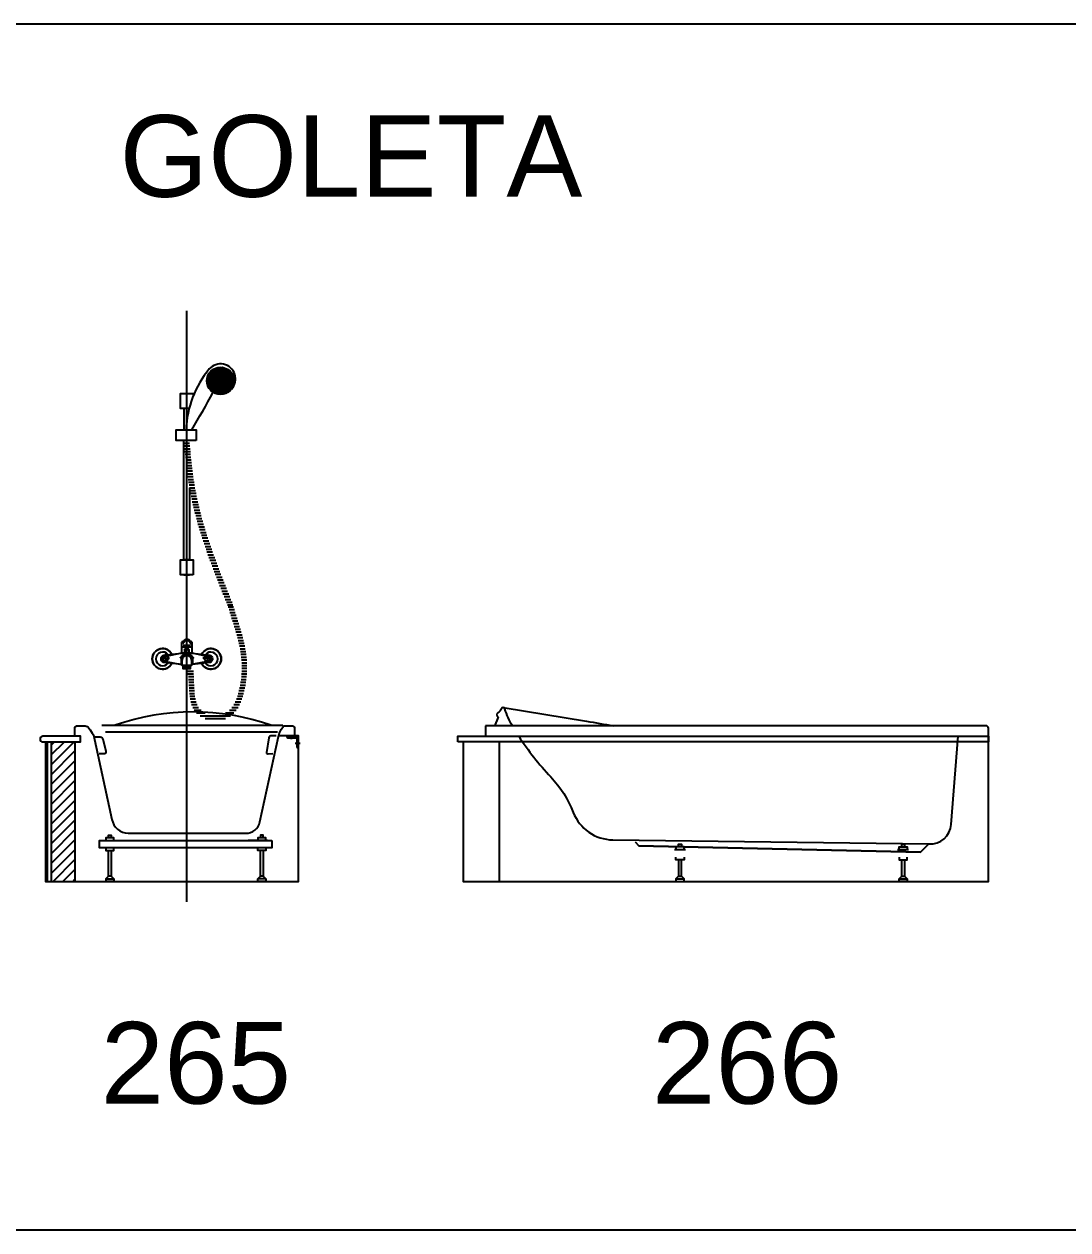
# Model space of a CAD drawing. Header units: inches. Extents: x 242965 to 445791, y 236206 to 423703.
# Drawn here: x 317406 to 321143, y 262687 to 267006 of the extents above; entities that cross this region are included whole.
import ezdxf

# ---------------------------------------------------------------- set-up
doc = ezdxf.new("R2010")
doc.units = ezdxf.units.IN
doc.header["$MEASUREMENT"] = 0
doc.layers.add('2', color=181, linetype='Continuous', lineweight=20)
doc.layers.add('wc', color=144, linetype='Continuous')
doc.styles.add('Vni-Helve', font='')
doc.styles.get('Vni-Helve').set_extended_font_data('VNI-Helve')

msp = doc.modelspace()

# ---------------------------------------------------------------- linework, layer by layer
at = {"layer": 'wc', "color": 3}
msp.add_lwpolyline([(315433.28, 262686.877), (321283.543, 262686.877), (321283.543, 267006.228), (315433.28, 267006.228)], close=True, dxfattribs=at)
at = {"layer": 'wc'}
for points in [[(317988.674, 263862.602), (317988.674, 265979.561)], [(317998.674, 265345.05), (317998.674, 265086.716), (317978.674, 265086.716), (317978.674, 265514.056)], [(317978.674, 265033.032), (317998.674, 265033.032)], [(317997.326, 264796.01), (318004.055, 264785.898)], [(317896.608, 264734.927), (317927.44, 264734.927)], [(317912.024, 264750.306), (317912.024, 264719.548)], [(318077.44, 264734.927), (318046.608, 264734.927)], [(318062.024, 264750.306), (318062.024, 264719.548)], [(318001.33, 264708.95), (318001.33, 264696.278), (317975.986, 264696.278), (317975.986, 264708.95)], [(317483.524, 264434.927), (317483.524, 263934.927), (318388.524, 263934.927), (318388.524, 264456.943), (318374.631, 264456.943), (318374.631, 264456.943), (318317.718, 264456.943)], [(317488.524, 264434.927), (317488.524, 263934.927)], [(317503.524, 264352.712), (317585.74, 264434.927)], [(317503.524, 264434.927), (317503.524, 263934.927)], [(317503.524, 264423.422), (317515.029, 264434.927)], [(317503.524, 264388.067), (317550.385, 264434.927)], [(317588.524, 264434.927), (317588.524, 263934.927)], [(318387.184, 264453.777), (318347.184, 264453.777)], [(318364.184, 264444.845), (318364.184, 264449.666)], [(318376.767, 264430.777), (318394.381, 264430.777)], [(317503.524, 264317.356), (317588.524, 264402.356)], [(317503.524, 264282.001), (317588.524, 264367.001)], [(317503.524, 264246.646), (317588.524, 264331.646)], [(317503.524, 264211.29), (317588.524, 264296.29)], [(317503.524, 264175.935), (317588.524, 264260.935)], [(317503.524, 264140.58), (317588.524, 264225.58)], [(317503.524, 264105.224), (317588.524, 264190.224)], [(317503.524, 264069.869), (317588.524, 264154.869)], [(317503.524, 264034.514), (317588.524, 264119.514)], [(317727.305, 264082.204), (317727.305, 264091.81), (317698.49, 264091.81), (317698.49, 264082.204)], [(317708.095, 264091.81), (317708.095, 264101.415), (317708.095, 264101.415), (317717.7, 264101.415), (317717.7, 264091.81)], [(318272.06, 264082.204), (318272.06, 264091.81), (318243.244, 264091.81), (318243.244, 264082.204)], [(318262.455, 264091.81), (318262.455, 264101.415), (318262.455, 264101.415), (318252.85, 264101.415), (318252.85, 264091.81)], [(317503.524, 263999.158), (317588.524, 264084.158)], [(317503.524, 263963.803), (317588.524, 264048.803)], [(317692.887, 264082.204), (317732.908, 264082.204)], [(317698.49, 264055.91), (317698.49, 264046.305), (317727.305, 264046.305), (317727.305, 264055.91)], [(317717.7, 264046.305), (317717.7, 263954.138), (317708.095, 263954.138), (317708.095, 264046.305)], [(318277.663, 264082.204), (318208.629, 264082.204)], [(318272.06, 264055.91), (318272.06, 264046.305), (318243.244, 264046.305), (318243.244, 264055.91)], [(318262.455, 264046.305), (318262.455, 263954.138), (318262.455, 263954.138), (318272.06, 263944.533), (318272.06, 263934.927), (318243.244, 263934.927), (318243.244, 263944.533), (318243.244, 263944.533), (318252.85, 263954.138), (318252.85, 264046.305)], [(319734.715, 264048.909), (319774.737, 264048.909)], [(319769.133, 264048.909), (319769.133, 264058.514), (319740.318, 264058.514), (319740.318, 264058.514), (319740.318, 264048.909)], [(319749.923, 264058.514), (319749.923, 264068.119), (319759.528, 264068.119), (319759.528, 264058.514)], [(320533.354, 264048.909), (320573.376, 264048.909)], [(320538.957, 264048.909), (320538.957, 264058.514), (320538.957, 264058.514), (320567.773, 264058.514), (320567.773, 264048.909)], [(320548.563, 264058.514), (320548.563, 264068.119), (320558.168, 264068.119), (320558.168, 264058.514)], [(317510.004, 263934.927), (317588.524, 264013.448)], [(319769.133, 264022.615), (319769.133, 264013.009), (319740.318, 264013.009), (319740.318, 264022.615)], [(319749.923, 264013.009), (319749.923, 263954.138), (319740.318, 263944.533), (319740.318, 263934.927), (319769.133, 263934.927), (319769.133, 263944.533), (319759.528, 263954.138), (319759.528, 264013.009)], [(320538.957, 264022.615), (320538.957, 264013.009), (320567.773, 264013.009), (320567.773, 264022.615)], [(320558.168, 264013.009), (320558.168, 263954.138), (320567.773, 263944.533), (320567.773, 263934.927), (320538.957, 263934.927), (320538.957, 263944.533), (320548.563, 263954.138), (320548.563, 264013.009)], [(317545.359, 263934.927), (317588.524, 263978.092)], [(317580.715, 263934.927), (317588.524, 263942.737)], [(317708.095, 263954.138), (317698.49, 263944.533), (317727.305, 263944.533), (317727.305, 263934.927)], [(317698.49, 263944.533), (317698.49, 263934.927)], [(317717.7, 263954.138), (317727.305, 263944.533)], [(318272.06, 263944.533), (318243.244, 263944.533)], [(318272.06, 263934.927), (318243.244, 263934.927)], [(318262.455, 263954.138), (318252.85, 263954.138)], [(319740.318, 263944.533), (319769.133, 263944.533)], [(319740.318, 263934.927), (319769.133, 263934.927)], [(319749.923, 263954.138), (319759.528, 263954.138)], [(320538.957, 263944.533), (320567.773, 263944.533)], [(320538.957, 263934.927), (320567.773, 263934.927)], [(320548.563, 263954.138), (320558.168, 263954.138)]]:
    msp.add_lwpolyline(points, dxfattribs=at)
for points in [[(318148.713, 265698.912, 1.01589869), (318069.369, 265770.796), (318069.369, 265770.796, 0.16577104), (317986.222, 265552.773)], [(318006.291, 265553.367, 0.01501345), (318083.189, 265687.319)], [(317978.654, 264794.754, 0.46969221), (317969.547, 264787.198), (317969.547, 264775.446), (318008.647, 264775.446)], [(317969.547, 264775.446), (317969.547, 264752.269), (318008.647, 264752.269), (318008.647, 264775.446), (318008.647, 264775.446), (318008.647, 264787.198, 0.46969221), (317999.54, 264794.754)], [(317974.881, 264786.942), (317980.501, 264795.883), (317980.501, 264795.883), (317980.501, 264795.883, -0.25792035), (317985.377, 264798.578), (317985.377, 264798.578), (317992.531, 264798.578), (317992.531, 264798.578, -0.25097307), (317997.326, 264796.01)], [(317977.043, 264790.387), (317980.38, 264799.432), (317980.38, 264799.432, -0.31408775), (317985.784, 264803.198), (317985.784, 264803.198), (317989.097, 264803.198), (317992.41, 264803.198), (317992.41, 264803.198, -0.31408775), (317997.814, 264799.432), (317997.814, 264799.432), (318001.151, 264790.387)], [(317972.225, 264712.251), (317905.103, 264719.39), (317905.103, 264719.39), (317905.103, 264719.39, -0.6991853), (317906.409, 264745.762), (317906.409, 264745.762), (317969.547, 264752.269), (317908.116, 264740.261), (317908.116, 264740.261), (317908.116, 264740.261, 0.6991853), (317907.346, 264724.695)], [(318005.566, 264727.862, 1), (317972.225, 264727.862)], [(318007.811, 264752.269), (318070.95, 264745.762), (318070.95, 264745.762, -0.6991853), (318072.256, 264719.39), (318072.256, 264719.39), (318007.811, 264712.536)], [(317588.524, 264454.927), (317588.524, 264486.531, -0.43229775), (317594.433, 264492.087), (317594.433, 264492.087), (317624.67, 264492.087), (317624.67, 264492.087, -0.25669008), (317638.572, 264484.447), (317638.572, 264484.447, -0.00024578), (317654.211, 264459.789), (317654.211, 264459.789), (317720.47, 264157.047), (317720.47, 264157.047, 0.34256397), (317779.129, 264107.449), (317779.129, 264107.449), (318199.662, 264107.449), (318199.662, 264107.449, 0.34855851), (318250.801, 264148.029), (318250.801, 264148.029), (318316.98, 264453.745), (318316.98, 264453.745, -0.13249521), (318336.413, 264491.987), (318336.413, 264491.987), (318366.987, 264491.987), (318366.987, 264491.987, -0.51689715), (318374.631, 264481.205), (318374.631, 264481.205), (318374.631, 264456.943)], [(317655.518, 264453.623), (317675.247, 264453.623), (317675.247, 264453.623, -0.25100964), (317688.549, 264446.458), (317688.549, 264446.458), (317699.491, 264401.542), (317699.491, 264401.542, -0.54671022), (317690.966, 264392.491), (317690.966, 264392.491), (317675.247, 264392.491)], [(318309.324, 264456.847), (318293.708, 264456.847), (318293.708, 264456.847, 0.4973963), (318283, 264449.155), (318283, 264449.155), (318274.578, 264397.314), (318274.578, 264397.314, 0.58421719), (318280.434, 264392.632), (318280.434, 264392.632), (318296.44, 264393.802)]]:
    msp.add_lwpolyline(points, format="xyb", dxfattribs=at)
at = {"layer": 'wc', "color": 250}
for points in [[(318087.534, 265769.252), (318089.409, 265772.499)], [(318089.409, 265772.499), (318089.325, 265772.644)], [(318089.408, 265772.499), (318093.158, 265772.499)], [(318093.159, 265772.499), (318094.37, 265774.598)], [(318095.034, 265769.252), (318093.159, 265772.499)], [(318098.529, 265775.747), (318098.783, 265775.747)], [(318098.784, 265775.747), (318098.822, 265775.813)], [(318100.659, 265772.499), (318098.784, 265775.747)], [(318098.784, 265769.252), (318100.659, 265772.499)], [(318100.658, 265772.499), (318104.408, 265772.499)], [(318104.409, 265772.499), (318106.284, 265775.747)], [(318106.284, 265769.252), (318104.409, 265772.499)], [(318106.284, 265775.747), (318105.657, 265776.832)], [(318106.283, 265775.747), (318110.033, 265775.747)], [(318110.034, 265775.747), (318110.733, 265776.957)], [(318111.909, 265772.499), (318110.034, 265775.747)], [(318110.034, 265769.252), (318111.909, 265772.499)], [(318111.908, 265772.499), (318115.658, 265772.499)], [(318115.659, 265772.499), (318117.534, 265775.747)], [(318117.534, 265769.252), (318115.659, 265772.499)], [(318117.534, 265775.747), (318117.187, 265776.348)], [(318117.533, 265775.747), (318120.26, 265775.747)], [(318121.284, 265769.252), (318123.159, 265772.499)], [(318123.159, 265772.499), (318121.45, 265775.458)], [(318123.158, 265772.499), (318126.908, 265772.499)], [(318126.909, 265772.499), (318127.481, 265773.49)], [(318128.784, 265769.252), (318126.909, 265772.499)], [(318132.534, 265769.252), (318133.352, 265770.669)], [(318060.748, 265729.352), (318061.284, 265730.28)], [(318061.284, 265730.281), (318060.816, 265731.091)], [(318061.283, 265730.28), (318065.033, 265730.28)], [(318061.478, 265736.776), (318065.033, 265736.776)], [(318063.092, 265743.271), (318065.033, 265743.271)], [(318065.034, 265743.271), (318066.909, 265746.518)], [(318066.909, 265740.024), (318065.034, 265743.271)], [(318065.034, 265736.776), (318066.909, 265740.023)], [(318066.909, 265733.528), (318065.034, 265736.776)], [(318065.034, 265730.28), (318066.909, 265733.528)], [(318066.909, 265727.033), (318065.034, 265730.281)], [(318065.034, 265723.785), (318066.909, 265727.033)], [(318066.909, 265746.519), (318065.407, 265749.119)], [(318066.908, 265746.518), (318070.658, 265746.518)], [(318066.908, 265740.023), (318070.658, 265740.023)], [(318066.908, 265733.528), (318070.658, 265733.528)], [(318066.908, 265727.033), (318070.658, 265727.033)], [(318067.47, 265753.014), (318070.658, 265753.014)], [(318070.659, 265753.014), (318072.534, 265756.261)], [(318072.534, 265749.766), (318070.659, 265753.014)], [(318070.659, 265746.518), (318072.534, 265749.766)], [(318072.534, 265743.271), (318070.659, 265746.519)], [(318070.659, 265740.023), (318072.534, 265743.271)], [(318072.534, 265736.776), (318070.659, 265740.024)], [(318070.659, 265733.528), (318072.534, 265736.776)], [(318072.534, 265730.281), (318070.659, 265733.528)], [(318070.659, 265727.033), (318072.534, 265730.28)], [(318072.534, 265723.786), (318070.659, 265727.033)], [(318072.534, 265756.261), (318071.236, 265758.509)], [(318072.533, 265756.261), (318076.283, 265756.261)], [(318072.533, 265749.766), (318076.283, 265749.766)], [(318072.533, 265743.271), (318076.283, 265743.271)], [(318072.533, 265736.776), (318075.482, 265736.776), (318076.283, 265736.776)], [(318072.533, 265730.28), (318074.498, 265730.28), (318076.283, 265730.28)], [(318075.021, 265762.756), (318076.283, 265762.756)], [(318076.284, 265762.756), (318077.731, 265765.264)], [(318078.159, 265759.509), (318076.284, 265762.757)], [(318076.284, 265756.261), (318078.159, 265759.509)], [(318078.159, 265753.014), (318076.284, 265756.261)], [(318076.284, 265749.766), (318078.159, 265753.014)], [(318078.159, 265746.519), (318076.284, 265749.766)], [(318076.284, 265743.271), (318078.159, 265746.518)], [(318078.159, 265740.024), (318077.142, 265741.785), (318076.284, 265743.271)], [(318076.284, 265736.776), (318078.159, 265740.023)], [(318078.159, 265733.528), (318076.284, 265736.776)], [(318076.284, 265730.28), (318078.159, 265733.528)], [(318078.159, 265727.033), (318076.284, 265730.281)], [(318076.284, 265723.785), (318078.159, 265727.033)], [(318078.158, 265759.509), (318081.908, 265759.509)], [(318078.158, 265753.014), (318081.908, 265753.014)], [(318078.158, 265746.518), (318079.556, 265746.518), (318081.908, 265746.518)], [(318078.158, 265740.023), (318081.908, 265740.023)], [(318078.158, 265733.528), (318081.908, 265733.528)], [(318078.158, 265727.033), (318081.908, 265727.033)], [(318078.616, 265766.004), (318081.908, 265766.004)], [(318081.909, 265766.004), (318083.784, 265769.252)], [(318083.784, 265762.757), (318081.909, 265766.004)], [(318081.909, 265759.509), (318083.784, 265762.756)], [(318083.784, 265756.261), (318081.909, 265759.509)], [(318081.909, 265753.014), (318083.784, 265756.261)], [(318083.784, 265749.766), (318082.963, 265751.187), (318081.909, 265753.014)], [(318081.909, 265746.518), (318083.784, 265749.766)], [(318083.784, 265743.271), (318081.909, 265746.519)], [(318081.909, 265740.023), (318083.784, 265743.271)], [(318083.784, 265736.776), (318081.909, 265740.024)], [(318081.909, 265733.528), (318083.784, 265736.776)], [(318083.784, 265730.281), (318081.909, 265733.528)], [(318081.909, 265727.033), (318083.784, 265730.28)], [(318083.784, 265723.786), (318081.909, 265727.033)], [(318083.784, 265769.252), (318083.598, 265769.574)], [(318083.783, 265769.252), (318087.533, 265769.252)], [(318083.783, 265762.756), (318087.533, 265762.756)], [(318083.783, 265756.261), (318087.533, 265756.261)], [(318083.783, 265749.766), (318087.533, 265749.766)], [(318083.783, 265743.271), (318087.533, 265743.271)], [(318083.783, 265736.776), (318087.533, 265736.776)], [(318083.783, 265730.28), (318087.533, 265730.28)], [(318089.409, 265766.004), (318087.534, 265769.252)], [(318087.534, 265762.756), (318089.409, 265766.004)], [(318089.409, 265759.509), (318087.534, 265762.757)], [(318087.534, 265756.261), (318089.409, 265759.509)], [(318089.409, 265753.014), (318087.8, 265755.8), (318087.534, 265756.261)], [(318087.534, 265749.766), (318089.409, 265753.014)], [(318089.409, 265746.519), (318087.534, 265749.766)], [(318087.534, 265743.271), (318089.409, 265746.518)], [(318089.409, 265740.024), (318087.534, 265743.271)], [(318087.534, 265736.776), (318089.409, 265740.023)], [(318089.409, 265733.528), (318087.534, 265736.776)], [(318087.534, 265730.28), (318089.409, 265733.528)], [(318089.409, 265727.033), (318087.534, 265730.281)], [(318087.534, 265723.785), (318089.409, 265727.033)], [(318089.408, 265766.004), (318093.158, 265766.004)], [(318089.408, 265759.509), (318093.158, 265759.509)], [(318089.408, 265753.014), (318093.158, 265753.014)], [(318089.408, 265746.518), (318093.158, 265746.518)], [(318089.408, 265740.023), (318093.158, 265740.023)], [(318089.408, 265733.528), (318093.158, 265733.528)], [(318089.408, 265727.033), (318093.158, 265727.033)], [(318093.159, 265766.004), (318095.034, 265769.252)], [(318095.034, 265762.757), (318093.159, 265766.004)], [(318093.159, 265759.509), (318095.034, 265762.756)], [(318095.034, 265756.261), (318093.265, 265759.325), (318093.265, 265759.325), (318093.159, 265759.509)], [(318093.159, 265753.014), (318095.034, 265756.261)], [(318095.034, 265749.766), (318093.159, 265753.014)], [(318093.159, 265746.518), (318095.034, 265749.766)], [(318095.034, 265743.271), (318093.159, 265746.519)], [(318093.159, 265740.023), (318095.034, 265743.271)], [(318095.034, 265736.776), (318093.159, 265740.024)], [(318093.159, 265733.528), (318095.034, 265736.776)], [(318095.034, 265730.281), (318093.159, 265733.528)], [(318093.159, 265727.033), (318095.034, 265730.28)], [(318095.034, 265723.786), (318093.159, 265727.033)], [(318095.033, 265769.252), (318098.783, 265769.252)], [(318095.033, 265762.756), (318098.783, 265762.756)], [(318095.033, 265756.261), (318098.783, 265756.261)], [(318095.033, 265749.766), (318098.783, 265749.766)], [(318095.033, 265743.271), (318098.783, 265743.271)], [(318095.033, 265736.776), (318098.783, 265736.776)], [(318095.033, 265730.28), (318098.783, 265730.28)], [(318100.659, 265766.004), (318098.784, 265769.252)], [(318098.784, 265762.756), (318100.659, 265766.004)], [(318100.659, 265759.509), (318099.341, 265761.792), (318098.784, 265762.757)], [(318098.784, 265756.261), (318100.659, 265759.509)], [(318100.659, 265753.014), (318098.784, 265756.261)], [(318098.784, 265749.766), (318100.659, 265753.014)], [(318100.659, 265746.519), (318098.784, 265749.766)], [(318098.784, 265743.271), (318100.659, 265746.518)], [(318100.659, 265740.024), (318098.784, 265743.271)], [(318098.784, 265736.776), (318100.659, 265740.023)], [(318100.659, 265733.528), (318098.784, 265736.776)], [(318098.784, 265730.28), (318100.659, 265733.528)], [(318100.659, 265727.033), (318098.784, 265730.281)], [(318098.784, 265723.785), (318100.659, 265727.033)], [(318100.658, 265766.004), (318104.408, 265766.004)], [(318100.658, 265759.509), (318104.408, 265759.509)], [(318100.658, 265753.014), (318104.408, 265753.014)], [(318100.658, 265746.518), (318104.408, 265746.518)], [(318100.658, 265740.023), (318104.408, 265740.023)], [(318100.658, 265733.528), (318104.408, 265733.528)], [(318100.658, 265727.033), (318104.408, 265727.033)], [(318104.409, 265766.004), (318106.284, 265769.252)], [(318106.284, 265762.757), (318106.079, 265763.112), (318104.409, 265766.004)], [(318104.409, 265759.509), (318106.284, 265762.756)], [(318106.284, 265756.261), (318104.409, 265759.509)], [(318104.409, 265753.014), (318106.284, 265756.261)], [(318106.284, 265749.766), (318104.409, 265753.014)], [(318104.409, 265746.518), (318106.284, 265749.766)], [(318106.284, 265743.271), (318104.409, 265746.519)], [(318104.409, 265740.023), (318106.284, 265743.271)], [(318106.284, 265736.776), (318104.409, 265740.024)], [(318104.409, 265733.528), (318106.284, 265736.776)], [(318106.284, 265730.281), (318104.409, 265733.528)], [(318104.409, 265727.033), (318106.284, 265730.28)], [(318106.284, 265723.786), (318104.409, 265727.033)], [(318106.283, 265769.252), (318110.033, 265769.252)], [(318106.283, 265762.756), (318110.033, 265762.756)], [(318106.283, 265756.261), (318110.033, 265756.261)], [(318106.283, 265749.766), (318110.033, 265749.766)], [(318106.283, 265743.271), (318110.033, 265743.271)], [(318106.283, 265736.776), (318110.033, 265736.776)], [(318106.283, 265730.28), (318110.033, 265730.28)], [(318111.909, 265766.004), (318110.034, 265769.252)], [(318110.034, 265762.756), (318110.323, 265763.257), (318111.909, 265766.004)], [(318111.909, 265759.509), (318110.034, 265762.757)], [(318110.034, 265756.261), (318111.909, 265759.509)], [(318111.909, 265753.014), (318110.034, 265756.261)], [(318110.034, 265749.766), (318111.909, 265753.014)], [(318111.909, 265746.519), (318110.034, 265749.766)], [(318110.034, 265743.271), (318111.909, 265746.518)], [(318111.909, 265740.024), (318110.034, 265743.271)], [(318110.034, 265736.776), (318111.909, 265740.023)], [(318111.909, 265733.528), (318110.034, 265736.776)], [(318110.034, 265730.28), (318111.909, 265733.528)], [(318111.909, 265727.033), (318110.034, 265730.281)], [(318110.034, 265723.785), (318111.909, 265727.033)], [(318111.908, 265766.004), (318115.658, 265766.004)], [(318111.908, 265759.509), (318115.658, 265759.509)], [(318111.908, 265753.014), (318115.658, 265753.014)], [(318111.908, 265746.518), (318115.658, 265746.518)], [(318111.908, 265740.023), (318115.658, 265740.023)], [(318111.908, 265733.528), (318115.658, 265733.528)], [(318111.908, 265727.033), (318115.658, 265727.033)], [(318115.659, 265766.004), (318117.534, 265769.252)], [(318117.534, 265762.757), (318115.659, 265766.004)], [(318115.659, 265759.509), (318117.306, 265762.362), (318117.306, 265762.362), (318117.534, 265762.756)], [(318117.534, 265756.261), (318115.659, 265759.509)], [(318115.659, 265753.014), (318117.534, 265756.261)], [(318117.534, 265749.766), (318115.659, 265753.014)], [(318115.659, 265746.518), (318117.534, 265749.766)], [(318117.534, 265743.271), (318115.659, 265746.519)], [(318115.659, 265740.023), (318117.534, 265743.271)], [(318117.534, 265736.776), (318115.659, 265740.024)], [(318115.659, 265733.528), (318117.534, 265736.776)], [(318117.534, 265730.281), (318115.659, 265733.528)], [(318115.659, 265727.033), (318117.534, 265730.28)], [(318117.534, 265723.786), (318115.659, 265727.033)], [(318117.533, 265769.252), (318121.283, 265769.252)], [(318117.533, 265762.756), (318121.283, 265762.756)], [(318117.533, 265756.261), (318121.283, 265756.261)], [(318117.533, 265749.766), (318121.283, 265749.766)], [(318117.533, 265743.271), (318121.283, 265743.271)], [(318117.533, 265736.776), (318121.283, 265736.776)], [(318117.533, 265730.28), (318121.283, 265730.28)], [(318123.159, 265766.004), (318121.284, 265769.252)], [(318121.284, 265762.756), (318123.159, 265766.004)], [(318123.159, 265759.509), (318122.447, 265760.741), (318122.447, 265760.741), (318121.284, 265762.757)], [(318121.284, 265756.261), (318123.159, 265759.509)], [(318123.159, 265753.014), (318121.284, 265756.261)], [(318121.284, 265749.766), (318123.159, 265753.014)], [(318123.159, 265746.519), (318121.284, 265749.766)], [(318121.284, 265743.271), (318123.159, 265746.518)], [(318123.159, 265740.024), (318121.284, 265743.271)], [(318121.284, 265736.776), (318123.159, 265740.023)], [(318123.159, 265733.528), (318121.284, 265736.776)], [(318121.284, 265730.28), (318123.159, 265733.528)], [(318123.159, 265727.033), (318121.284, 265730.281)], [(318121.284, 265723.785), (318123.159, 265727.033)], [(318123.158, 265766.004), (318126.908, 265766.004)], [(318123.158, 265759.509), (318125.167, 265759.509)], [(318123.158, 265753.014), (318126.908, 265753.014)], [(318123.158, 265746.518), (318126.908, 265746.518)], [(318123.158, 265740.023), (318126.908, 265740.023)], [(318123.158, 265733.528), (318126.908, 265733.528)], [(318123.158, 265727.033), (318126.908, 265727.033)], [(318125.167, 265759.509), (318126.908, 265759.509)], [(318126.909, 265766.004), (318128.784, 265769.252)], [(318128.784, 265762.757), (318126.909, 265766.004)], [(318126.909, 265759.509), (318128.784, 265762.756)], [(318128.784, 265756.261), (318127.741, 265758.068), (318127.741, 265758.068), (318126.909, 265759.509)], [(318126.909, 265753.014), (318128.784, 265756.261)], [(318128.784, 265749.766), (318126.909, 265753.014)], [(318126.909, 265746.518), (318128.784, 265749.766)], [(318128.784, 265743.271), (318126.909, 265746.519)], [(318126.909, 265740.023), (318128.784, 265743.271)], [(318128.784, 265736.776), (318126.909, 265740.024)], [(318126.909, 265733.528), (318128.784, 265736.776)], [(318128.784, 265730.281), (318126.909, 265733.528)], [(318126.909, 265727.033), (318128.784, 265730.28)], [(318128.784, 265723.786), (318126.909, 265727.033)], [(318128.783, 265769.252), (318132.533, 265769.252)], [(318128.783, 265762.756), (318132.533, 265762.756)], [(318128.783, 265756.261), (318130.39, 265756.261)], [(318128.783, 265749.766), (318132.533, 265749.766)], [(318128.783, 265743.271), (318132.533, 265743.271)], [(318128.783, 265736.776), (318132.533, 265736.776)], [(318128.783, 265730.28), (318132.533, 265730.28)], [(318130.39, 265756.261), (318132.533, 265756.261)], [(318134.409, 265766.004), (318132.534, 265769.252)], [(318132.534, 265762.756), (318134.409, 265766.004)], [(318134.409, 265759.509), (318132.534, 265762.757)], [(318132.534, 265756.261), (318134.409, 265759.509)], [(318134.409, 265753.014), (318132.534, 265756.261)], [(318132.534, 265749.766), (318134.306, 265752.835), (318134.306, 265752.835), (318134.409, 265753.014)], [(318134.409, 265746.519), (318132.534, 265749.766)], [(318132.534, 265743.271), (318134.409, 265746.518)], [(318134.409, 265740.024), (318132.534, 265743.271)], [(318132.534, 265736.776), (318134.409, 265740.023)], [(318134.409, 265733.528), (318132.534, 265736.776)], [(318132.534, 265730.28), (318134.409, 265733.528)], [(318134.409, 265727.033), (318132.534, 265730.281)], [(318132.534, 265723.785), (318134.409, 265727.033)], [(318134.408, 265766.004), (318138.158, 265766.004)], [(318134.408, 265759.509), (318138.158, 265759.509)], [(318134.408, 265753.014), (318138.158, 265753.014)], [(318134.408, 265746.518), (318138.158, 265746.518)], [(318134.408, 265740.023), (318138.158, 265740.023)], [(318134.408, 265733.528), (318138.158, 265733.528)], [(318134.408, 265727.033), (318138.158, 265727.033)], [(318138.159, 265766.004), (318138.788, 265767.094)], [(318140.034, 265762.757), (318138.159, 265766.004)], [(318138.159, 265759.509), (318140.034, 265762.756)], [(318140.034, 265756.261), (318138.159, 265759.509)], [(318138.159, 265753.014), (318140.034, 265756.261)], [(318140.034, 265749.766), (318138.159, 265753.014)], [(318138.159, 265746.518), (318138.673, 265747.408), (318140.034, 265749.766)], [(318140.034, 265743.271), (318138.159, 265746.519)], [(318138.159, 265740.023), (318140.034, 265743.271)], [(318140.034, 265736.776), (318138.159, 265740.024)], [(318138.159, 265733.528), (318140.034, 265736.776)], [(318140.034, 265730.281), (318138.159, 265733.528)], [(318138.159, 265727.033), (318140.034, 265730.28)], [(318140.034, 265723.786), (318138.159, 265727.033)], [(318140.033, 265762.756), (318143.769, 265762.756)], [(318140.033, 265756.261), (318143.783, 265756.261)], [(318140.033, 265749.766), (318143.783, 265749.766)], [(318140.033, 265743.271), (318140.987, 265743.271)], [(318140.033, 265736.776), (318143.308, 265736.776)], [(318140.033, 265730.28), (318143.783, 265730.28)], [(318140.987, 265743.271), (318143.783, 265743.271)], [(318143.308, 265736.776), (318143.783, 265736.776)], [(318143.784, 265756.261), (318145.659, 265759.509)], [(318145.659, 265753.014), (318143.784, 265756.261)], [(318143.784, 265749.766), (318145.659, 265753.014)], [(318145.659, 265746.519), (318143.784, 265749.766)], [(318143.784, 265743.271), (318145.659, 265746.518)], [(318145.659, 265740.024), (318143.784, 265743.271)], [(318143.784, 265736.776), (318145.659, 265740.023)], [(318145.659, 265733.528), (318143.784, 265736.776)], [(318143.784, 265730.28), (318144.239, 265731.068), (318144.239, 265731.068), (318145.659, 265733.528)], [(318145.659, 265727.033), (318144.332, 265729.33), (318144.332, 265729.33), (318143.784, 265730.281)], [(318143.784, 265723.785), (318144.124, 265724.375), (318144.124, 265724.375), (318145.659, 265727.033)], [(318145.659, 265759.509), (318143.804, 265762.721)], [(318145.658, 265759.509), (318146.741, 265759.509)], [(318145.658, 265753.014), (318149.408, 265753.014)], [(318145.658, 265746.518), (318149.408, 265746.518)], [(318145.658, 265740.023), (318149.408, 265740.023)], [(318145.658, 265733.528), (318149.408, 265733.528)], [(318145.658, 265727.033), (318149.408, 265727.033)], [(318149.409, 265753.014), (318150.334, 265754.616)], [(318151.284, 265749.766), (318149.409, 265753.014)], [(318149.409, 265746.518), (318151.284, 265749.766)], [(318151.284, 265743.271), (318149.409, 265746.519)], [(318149.409, 265740.023), (318151.284, 265743.271)], [(318151.284, 265736.776), (318149.409, 265740.024)], [(318149.409, 265733.528), (318151.284, 265736.776)], [(318151.284, 265730.281), (318149.409, 265733.528)], [(318149.409, 265727.033), (318151.284, 265730.28)], [(318151.284, 265723.786), (318149.409, 265727.033)], [(318151.283, 265749.766), (318153.071, 265749.766)], [(318151.283, 265743.271), (318155.033, 265743.271)], [(318151.283, 265736.776), (318155.033, 265736.776)], [(318151.283, 265730.28), (318155.033, 265730.28)], [(318155.034, 265743.271), (318155.456, 265744.002)], [(318156.394, 265740.915), (318155.034, 265743.271)], [(318155.034, 265736.776), (318156.709, 265739.676)], [(318156.909, 265733.528), (318155.034, 265736.776)], [(318155.034, 265730.28), (318156.909, 265733.528)], [(318156.909, 265727.033), (318155.034, 265730.281)], [(318155.034, 265723.785), (318156.909, 265727.033)], [(318156.908, 265733.528), (318157.773, 265733.528)], [(318156.908, 265727.033), (318158.036, 265727.033)], [(318061.284, 265723.786), (318060.889, 265724.469)], [(318060.997, 265723.289), (318061.284, 265723.785)], [(318061.283, 265723.785), (318065.033, 265723.785)], [(318062.003, 265717.29), (318065.033, 265717.29)], [(318064.001, 265710.795), (318065.033, 265710.795)], [(318066.909, 265720.538), (318065.034, 265723.786)], [(318065.034, 265717.29), (318066.909, 265720.538)], [(318066.909, 265714.043), (318065.034, 265717.29)], [(318065.034, 265710.795), (318066.909, 265714.042)], [(318066.909, 265707.548), (318065.034, 265710.795)], [(318066.09, 265706.129), (318066.909, 265707.547)], [(318066.908, 265720.538), (318070.658, 265720.538)], [(318066.908, 265714.043), (318070.658, 265714.043)], [(318066.908, 265707.547), (318070.658, 265707.547)], [(318069.093, 265701.052), (318070.658, 265701.052)], [(318070.659, 265720.538), (318072.534, 265723.785)], [(318072.534, 265717.29), (318070.659, 265720.538)], [(318070.659, 265714.042), (318072.534, 265717.29)], [(318072.534, 265710.795), (318070.659, 265714.043)], [(318070.659, 265707.547), (318072.534, 265710.795)], [(318072.534, 265704.3), (318070.659, 265707.548)], [(318070.659, 265701.052), (318072.534, 265704.3)], [(318072.534, 265697.805), (318070.659, 265701.052)], [(318072.104, 265697.06), (318072.534, 265697.804)], [(318072.533, 265723.785), (318074.738, 265723.785), (318076.283, 265723.785)], [(318072.533, 265717.29), (318076.228, 265717.29), (318076.283, 265717.29)], [(318072.533, 265710.795), (318076.283, 265710.795)], [(318072.533, 265704.3), (318076.283, 265704.3)], [(318072.533, 265697.805), (318076.283, 265697.805)], [(318078.159, 265720.538), (318076.284, 265723.786)], [(318076.284, 265717.29), (318078.159, 265720.538)], [(318078.159, 265714.043), (318076.284, 265717.29)], [(318076.284, 265710.795), (318077.787, 265713.398), (318077.787, 265713.398), (318078.159, 265714.042)], [(318078.159, 265707.548), (318076.284, 265710.795)], [(318076.284, 265704.3), (318078.159, 265707.547)], [(318078.159, 265701.052), (318076.284, 265704.3)], [(318076.284, 265697.804), (318078.159, 265701.052)], [(318078.159, 265694.557), (318076.284, 265697.805)], [(318076.795, 265692.195), (318078.159, 265694.557)], [(318078.158, 265720.538), (318081.908, 265720.538)], [(318078.158, 265714.043), (318081.908, 265714.043)], [(318078.158, 265707.547), (318081.283, 265707.547), (318081.908, 265707.547)], [(318078.158, 265701.052), (318081.908, 265701.052)], [(318078.158, 265694.557), (318081.908, 265694.557)], [(318081.909, 265720.538), (318083.784, 265723.785)], [(318083.784, 265717.29), (318081.909, 265720.538)], [(318081.909, 265714.042), (318083.784, 265717.29)], [(318083.784, 265710.795), (318081.909, 265714.043)], [(318081.909, 265707.547), (318083.784, 265710.795)], [(318083.784, 265704.3), (318083.419, 265704.931), (318083.419, 265704.931), (318081.909, 265707.548)], [(318081.909, 265701.052), (318083.784, 265704.3)], [(318083.784, 265697.805), (318081.909, 265701.052)], [(318081.909, 265694.557), (318083.784, 265697.804)], [(318083.784, 265691.31), (318081.909, 265694.557)], [(318081.952, 265688.137), (318083.784, 265691.309)], [(318083.783, 265723.785), (318087.533, 265723.785)], [(318083.783, 265717.29), (318087.533, 265717.29)], [(318083.783, 265710.795), (318087.533, 265710.795)], [(318083.783, 265704.3), (318084.002, 265704.3), (318087.533, 265704.3)], [(318083.783, 265697.805), (318087.533, 265697.805)], [(318083.783, 265691.309), (318087.533, 265691.309)], [(318089.409, 265720.538), (318087.534, 265723.786)], [(318087.534, 265717.29), (318089.409, 265720.538)], [(318089.409, 265714.043), (318087.534, 265717.29)], [(318087.534, 265710.795), (318089.409, 265714.042)], [(318089.409, 265707.548), (318087.534, 265710.795)], [(318087.534, 265704.3), (318089.409, 265707.547)], [(318089.409, 265701.052), (318087.534, 265704.3)], [(318087.534, 265697.804), (318088.832, 265700.054), (318088.832, 265700.054), (318089.409, 265701.052)], [(318089.409, 265694.557), (318087.534, 265697.805)], [(318087.534, 265691.309), (318089.409, 265694.557)], [(318089.409, 265688.062), (318087.534, 265691.31)], [(318087.548, 265684.839), (318089.409, 265688.062)], [(318089.408, 265720.538), (318093.158, 265720.538)], [(318089.408, 265714.043), (318093.158, 265714.043)], [(318089.408, 265707.547), (318093.158, 265707.547)], [(318089.408, 265701.052), (318093.158, 265701.052)], [(318089.408, 265694.557), (318093.158, 265694.557)], [(318089.408, 265688.062), (318093.158, 265688.062)], [(318093.159, 265720.538), (318095.034, 265723.785)], [(318095.034, 265717.29), (318093.159, 265720.538)], [(318093.159, 265714.042), (318095.034, 265717.29)], [(318095.034, 265710.795), (318093.159, 265714.043)], [(318093.159, 265707.547), (318095.034, 265710.795)], [(318095.034, 265704.3), (318093.159, 265707.548)], [(318093.159, 265701.052), (318095.034, 265704.3)], [(318095.034, 265697.805), (318093.159, 265701.052)], [(318093.159, 265694.557), (318094.417, 265696.737), (318094.417, 265696.737), (318095.034, 265697.804)], [(318095.034, 265691.31), (318093.159, 265694.557)], [(318093.159, 265688.062), (318095.034, 265691.309)], [(318095.034, 265684.814), (318093.159, 265688.062)], [(318093.582, 265682.3), (318095.034, 265684.814)], [(318095.033, 265723.785), (318098.783, 265723.785)], [(318095.033, 265717.29), (318098.783, 265717.29)], [(318095.033, 265710.795), (318098.783, 265710.795)], [(318095.033, 265704.3), (318098.783, 265704.3)], [(318095.033, 265697.805), (318098.783, 265697.805)], [(318095.033, 265691.309), (318098.783, 265691.309)], [(318095.033, 265684.814), (318098.783, 265684.814)], [(318100.659, 265720.538), (318098.784, 265723.786)], [(318098.784, 265717.29), (318100.659, 265720.538)], [(318100.659, 265714.043), (318098.784, 265717.29)], [(318098.784, 265710.795), (318100.659, 265714.042)], [(318100.659, 265707.548), (318098.784, 265710.795)], [(318098.784, 265704.3), (318100.659, 265707.547)], [(318100.659, 265701.052), (318098.784, 265704.3)], [(318098.784, 265697.804), (318100.659, 265701.052)], [(318100.659, 265694.557), (318098.784, 265697.805)], [(318098.784, 265691.309), (318100.617, 265694.485), (318100.659, 265694.557)], [(318100.659, 265688.062), (318098.784, 265691.31)], [(318098.784, 265684.814), (318100.659, 265688.062)], [(318100.659, 265681.567), (318098.784, 265684.814)], [(318100.658, 265720.538), (318104.408, 265720.538)], [(318100.658, 265714.043), (318104.408, 265714.043)], [(318100.658, 265707.547), (318104.408, 265707.547)], [(318100.658, 265701.052), (318104.408, 265701.052)], [(318100.658, 265694.557), (318104.408, 265694.557)], [(318100.658, 265688.062), (318104.408, 265688.062)], [(318104.409, 265720.538), (318106.284, 265723.785)], [(318106.284, 265717.29), (318104.409, 265720.538)], [(318104.409, 265714.042), (318106.284, 265717.29)], [(318106.284, 265710.795), (318104.409, 265714.043)], [(318104.409, 265707.547), (318106.284, 265710.795)], [(318106.284, 265704.3), (318104.409, 265707.548)], [(318104.409, 265701.052), (318106.284, 265704.3)], [(318106.284, 265697.805), (318104.409, 265701.052)], [(318104.409, 265694.557), (318106.284, 265697.804)], [(318106.284, 265691.31), (318104.932, 265693.651), (318104.409, 265694.557)], [(318104.409, 265688.062), (318106.284, 265691.309)], [(318106.284, 265684.814), (318104.409, 265688.062)], [(318104.409, 265681.566), (318106.284, 265684.814)], [(318106.283, 265723.785), (318110.033, 265723.785)], [(318106.283, 265717.29), (318110.033, 265717.29)], [(318106.283, 265710.795), (318110.033, 265710.795)], [(318106.283, 265704.3), (318110.033, 265704.3)], [(318106.283, 265697.805), (318110.033, 265697.805)], [(318106.283, 265691.309), (318110.033, 265691.309)], [(318106.283, 265684.814), (318110.033, 265684.814)], [(318111.909, 265720.538), (318110.034, 265723.786)], [(318110.034, 265717.29), (318111.909, 265720.538)], [(318111.909, 265714.043), (318110.034, 265717.29)], [(318110.034, 265710.795), (318111.909, 265714.042)], [(318111.909, 265707.548), (318110.034, 265710.795)], [(318110.034, 265704.3), (318111.909, 265707.547)], [(318111.909, 265701.052), (318110.034, 265704.3)], [(318110.034, 265697.804), (318111.909, 265701.052)], [(318111.909, 265694.557), (318110.034, 265697.805)], [(318110.034, 265691.309), (318111.249, 265693.414), (318111.249, 265693.414), (318111.909, 265694.557)], [(318111.909, 265688.062), (318110.034, 265691.31)], [(318110.034, 265684.814), (318111.909, 265688.062)], [(318111.909, 265681.567), (318110.034, 265684.814)], [(318111.908, 265720.538), (318115.658, 265720.538)], [(318111.908, 265714.043), (318115.658, 265714.043)], [(318111.908, 265707.547), (318115.658, 265707.547)], [(318111.908, 265701.052), (318115.658, 265701.052)], [(318111.908, 265694.557), (318115.658, 265694.557)], [(318111.908, 265688.062), (318115.658, 265688.062)], [(318115.659, 265720.538), (318117.534, 265723.785)], [(318117.534, 265717.29), (318115.659, 265720.538)], [(318115.659, 265714.042), (318117.534, 265717.29)], [(318117.534, 265710.795), (318115.659, 265714.043)], [(318115.659, 265707.547), (318117.534, 265710.795)], [(318117.534, 265704.3), (318115.659, 265707.548)], [(318115.659, 265701.052), (318117.534, 265704.3)], [(318117.534, 265697.805), (318115.659, 265701.052)], [(318115.659, 265694.557), (318117.534, 265697.804)], [(318117.534, 265691.31), (318115.985, 265693.992), (318115.659, 265694.557)], [(318115.659, 265688.062), (318117.534, 265691.309)], [(318117.534, 265684.814), (318115.659, 265688.062)], [(318115.659, 265681.566), (318117.534, 265684.814)], [(318117.533, 265723.785), (318121.283, 265723.785)], [(318117.533, 265717.29), (318121.283, 265717.29)], [(318117.533, 265710.795), (318121.283, 265710.795)], [(318117.533, 265704.3), (318121.283, 265704.3)], [(318117.533, 265697.805), (318121.283, 265697.805)], [(318117.533, 265691.309), (318121.283, 265691.309)], [(318117.533, 265684.814), (318121.283, 265684.814)], [(318123.159, 265720.538), (318121.284, 265723.786)], [(318121.284, 265717.29), (318123.159, 265720.538)], [(318123.159, 265714.043), (318121.284, 265717.29)], [(318121.284, 265710.795), (318123.159, 265714.042)], [(318123.159, 265707.548), (318121.284, 265710.795)], [(318121.284, 265704.3), (318123.159, 265707.547)], [(318123.159, 265701.052), (318121.284, 265704.3)], [(318121.284, 265697.804), (318123.159, 265701.052)], [(318123.159, 265694.557), (318122.398, 265695.874), (318121.284, 265697.805)], [(318121.284, 265691.309), (318123.159, 265694.557)], [(318123.159, 265688.062), (318121.284, 265691.31)], [(318121.284, 265684.814), (318123.159, 265688.062)], [(318123.119, 265681.635), (318121.284, 265684.814)], [(318123.158, 265720.538), (318126.908, 265720.538)], [(318123.158, 265714.043), (318126.908, 265714.043)], [(318123.158, 265707.547), (318126.908, 265707.547)], [(318123.158, 265701.052), (318126.908, 265701.052)], [(318123.158, 265694.557), (318126.908, 265694.557)], [(318123.158, 265688.062), (318126.908, 265688.062)], [(318126.909, 265720.538), (318128.784, 265723.785)], [(318128.784, 265717.29), (318126.909, 265720.538)], [(318126.909, 265714.042), (318128.784, 265717.29)], [(318128.784, 265710.795), (318126.909, 265714.043)], [(318126.909, 265707.547), (318128.784, 265710.795)], [(318128.784, 265704.3), (318126.909, 265707.548)], [(318126.909, 265701.052), (318128.784, 265704.3)], [(318128.784, 265697.805), (318128.183, 265698.845), (318126.909, 265701.052)], [(318126.909, 265694.557), (318128.784, 265697.804)], [(318128.784, 265691.31), (318126.909, 265694.557)], [(318126.909, 265688.062), (318128.784, 265691.309)], [(318128.784, 265684.814), (318126.909, 265688.062)], [(318127.924, 265683.325), (318128.784, 265684.814)], [(318128.783, 265723.785), (318132.533, 265723.785)], [(318128.783, 265717.29), (318132.533, 265717.29)], [(318128.783, 265710.795), (318132.533, 265710.795)], [(318128.783, 265704.3), (318132.533, 265704.3)], [(318128.783, 265697.805), (318132.533, 265697.805)], [(318128.783, 265691.309), (318132.533, 265691.309)], [(318128.783, 265684.814), (318131.191, 265684.814)], [(318134.409, 265720.538), (318132.534, 265723.786)], [(318132.534, 265717.29), (318134.409, 265720.538)], [(318134.409, 265714.043), (318132.534, 265717.29)], [(318132.534, 265710.795), (318134.409, 265714.042)], [(318134.409, 265707.548), (318132.534, 265710.795)], [(318132.534, 265704.3), (318134.409, 265707.547)], [(318134.409, 265701.052), (318133.358, 265702.873), (318133.358, 265702.873), (318132.534, 265704.3)], [(318132.534, 265697.804), (318134.409, 265701.052)], [(318134.409, 265694.557), (318132.534, 265697.805)], [(318132.534, 265691.309), (318134.409, 265694.557)], [(318134.409, 265688.062), (318132.534, 265691.31)], [(318133.125, 265685.838), (318134.409, 265688.062)], [(318134.408, 265720.538), (318138.158, 265720.538)], [(318134.408, 265714.043), (318138.158, 265714.043)], [(318134.408, 265707.547), (318137.506, 265707.547)], [(318134.408, 265701.052), (318138.158, 265701.052)], [(318134.408, 265694.557), (318138.158, 265694.557)], [(318134.408, 265688.062), (318136.728, 265688.062)], [(318137.506, 265707.547), (318138.158, 265707.547)], [(318138.159, 265720.538), (318140.034, 265723.785)], [(318140.034, 265717.29), (318138.159, 265720.538)], [(318138.159, 265714.042), (318140.034, 265717.29)], [(318140.034, 265710.795), (318139.835, 265711.14), (318139.835, 265711.14), (318138.159, 265714.043)], [(318138.159, 265707.547), (318140.034, 265710.795)], [(318140.034, 265704.3), (318138.159, 265707.548)], [(318138.159, 265701.052), (318140.034, 265704.3)], [(318140.034, 265697.805), (318138.159, 265701.052)], [(318138.159, 265694.557), (318140.034, 265697.804)], [(318140.034, 265691.31), (318138.159, 265694.557)], [(318139.191, 265689.849), (318140.034, 265691.309)], [(318140.033, 265723.785), (318143.783, 265723.785)], [(318140.033, 265717.29), (318142.562, 265717.29)], [(318140.033, 265710.795), (318143.783, 265710.795)], [(318140.033, 265704.3), (318143.783, 265704.3)], [(318140.033, 265697.805), (318143.783, 265697.805)], [(318140.033, 265691.309), (318140.986, 265691.309)], [(318142.562, 265717.29), (318143.783, 265717.29)], [(318145.659, 265720.538), (318144.001, 265723.409), (318143.784, 265723.786)], [(318143.784, 265717.29), (318145.659, 265720.538)], [(318145.659, 265714.043), (318143.784, 265717.29)], [(318143.784, 265710.795), (318145.659, 265714.042)], [(318145.659, 265707.548), (318143.784, 265710.795)], [(318143.784, 265704.3), (318145.659, 265707.547)], [(318145.659, 265701.052), (318143.784, 265704.3)], [(318143.784, 265697.804), (318145.659, 265701.052)], [(318145.194, 265695.362), (318143.784, 265697.805)], [(318145.658, 265720.538), (318149.408, 265720.538)], [(318145.658, 265714.043), (318149.408, 265714.043)], [(318145.658, 265707.547), (318149.408, 265707.547)], [(318145.658, 265701.052), (318149.408, 265701.052)], [(318149.409, 265720.538), (318151.284, 265723.785)], [(318151.284, 265717.29), (318149.409, 265720.538)], [(318149.409, 265714.042), (318151.284, 265717.29)], [(318151.284, 265710.795), (318149.409, 265714.043)], [(318149.409, 265707.547), (318151.284, 265710.795)], [(318151.284, 265704.3), (318149.409, 265707.548)], [(318149.409, 265701.052), (318151.284, 265704.3)], [(318149.541, 265700.823), (318149.409, 265701.052)], [(318151.283, 265723.785), (318155.033, 265723.785)], [(318151.283, 265717.29), (318155.033, 265717.29)], [(318151.283, 265710.795), (318154.788, 265710.795)], [(318151.283, 265704.3), (318151.712, 265704.3)], [(318156.909, 265720.538), (318155.034, 265723.786)], [(318155.034, 265717.29), (318156.909, 265720.538)], [(318156.248, 265715.187), (318155.034, 265717.29)], [(318156.908, 265720.538), (318157.427, 265720.538)], [(318100.077, 265680.56), (318100.659, 265681.566)], [(318100.658, 265681.567), (318104.408, 265681.567)], [(318105.416, 265679.822), (318104.409, 265681.567)], [(318110.82, 265679.68), (318111.909, 265681.566)], [(318111.908, 265681.567), (318115.658, 265681.567)], [(318116.462, 265680.175), (318115.659, 265681.567)], [(317979.467, 265505.382), (317998.721, 265505.382)], [(317980.385, 265495.382), (317999.641, 265495.382)], [(317981.314, 265485.382), (318000.572, 265485.382)], [(317982.258, 265475.382), (318001.52, 265475.382)], [(317983.225, 265465.382), (318002.491, 265465.382)], [(317984.219, 265455.382), (318003.491, 265455.382)], [(317985.245, 265445.382), (318004.525, 265445.382)], [(317986.311, 265435.382), (318005.599, 265435.382)], [(317987.421, 265425.382), (318006.719, 265425.382)], [(317988.581, 265415.382), (318007.891, 265415.382)], [(317989.798, 265405.382), (318009.122, 265405.382)], [(317991.076, 265395.382), (318010.417, 265395.382)], [(317992.423, 265385.382), (318011.782, 265385.382)], [(317993.844, 265375.382), (318013.225, 265375.382)], [(317995.346, 265365.382), (318014.751, 265365.382)], [(317996.935, 265355.382), (318016.368, 265355.382)], [(317998.617, 265345.382), (318018.082, 265345.382)], [(318000.397, 265335.382), (318019.896, 265335.382)], [(318002.277, 265325.382), (318021.81, 265325.382)], [(318004.252, 265315.382), (318023.822, 265315.382)], [(318006.323, 265305.382), (318025.93, 265305.382)], [(318008.487, 265295.382), (318028.132, 265295.382)], [(318010.743, 265285.382), (318030.426, 265285.382)], [(318013.088, 265275.382), (318032.811, 265275.382)], [(318015.521, 265265.382), (318035.283, 265265.382)], [(318018.039, 265255.382), (318037.842, 265255.382)], [(318020.641, 265245.382), (318040.484, 265245.382)], [(318023.325, 265235.382), (318043.208, 265235.382)], [(318026.089, 265225.382), (318046.012, 265225.382)], [(318028.93, 265215.382), (318048.894, 265215.382)], [(318031.847, 265205.382), (318051.85, 265205.382)], [(318034.836, 265195.382), (318054.88, 265195.382)], [(318037.897, 265185.382), (318057.98, 265185.382)], [(318041.027, 265175.382), (318061.149, 265175.382)], [(318044.223, 265165.382), (318064.383, 265165.382)], [(318047.483, 265155.382), (318067.681, 265155.382)], [(318050.806, 265145.382), (318071.04, 265145.382)], [(318054.188, 265135.382), (318074.458, 265135.382)], [(318057.627, 265125.382), (318077.931, 265125.382)], [(318061.12, 265115.382), (318081.459, 265115.382)], [(318064.666, 265105.382), (318085.037, 265105.382)], [(318068.262, 265095.382), (318088.664, 265095.382)], [(318071.905, 265085.382), (318092.337, 265085.382)], [(318075.592, 265075.382), (318096.053, 265075.382)], [(318079.322, 265065.382), (318099.809, 265065.382)], [(318083.091, 265055.382), (318103.604, 265055.382)], [(318086.898, 265045.382), (318107.434, 265045.382)], [(318090.738, 265035.382), (318111.297, 265035.382)], [(318094.61, 265025.382), (318115.189, 265025.382)], [(318098.512, 265015.382), (318119.109, 265015.382)], [(318102.439, 265005.382), (318123.054, 265005.382)], [(318106.391, 264995.382), (318127.02, 264995.382)], [(318110.363, 264985.382), (318131.006, 264985.382)], [(318114.354, 264975.382), (318135.008, 264975.382)], [(318118.36, 264965.382), (318139.024, 264965.382)], [(318122.379, 264955.382), (318143.05, 264955.382)], [(318126.408, 264945.382), (318147.085, 264945.382)], [(318130.444, 264935.382), (318151.124, 264935.382)], [(318134.485, 264925.382), (318153.508, 264925.382)], [(318137.157, 264918.772), (318156.332, 264918.772)], [(318140.17, 264908.772), (318159.367, 264908.772)], [(318143.224, 264898.772), (318162.445, 264898.772)], [(318146.321, 264888.772), (318165.561, 264888.772)], [(318149.449, 264878.772), (318168.696, 264878.772)], [(318152.585, 264868.772), (318171.828, 264868.772)], [(318155.708, 264858.772), (318174.933, 264858.772)], [(318158.793, 264848.772), (318177.99, 264848.772)], [(318161.82, 264838.772), (318180.976, 264838.772)], [(318164.766, 264828.772), (318183.872, 264828.772)], [(318167.607, 264818.772), (318186.655, 264818.772)], [(318170.324, 264808.772), (318189.305, 264808.772)], [(318172.894, 264798.772), (318191.802, 264798.772)], [(318175.295, 264788.772), (318194.127, 264788.772)], [(318177.505, 264778.772), (318196.259, 264778.772)], [(318179.505, 264768.772), (318198.181, 264768.772)], [(318181.273, 264758.772), (318199.873, 264758.772)], [(318182.788, 264748.772), (318201.319, 264748.772)], [(318184.03, 264738.772), (318202.499, 264738.772)], [(317975.986, 264702.614), (318001.33, 264702.614)], [(317975.986, 264699.446), (318001.33, 264699.446)], [(318184.978, 264728.772), (318203.397, 264728.772)], [(318185.615, 264718.772), (318204, 264718.772)], [(318185.94, 264708.772), (318204.307, 264708.772)], [(318185.956, 264698.772), (318204.322, 264698.772)], [(317990.52, 264688.772), (318012.807, 264688.772)], [(317992.807, 264678.772), (318013.164, 264678.772)], [(317994.654, 264668.772), (318013.511, 264668.772)], [(317995.498, 264658.772), (318013.876, 264658.772)], [(317995.899, 264648.772), (318014.281, 264648.772)], [(318181.53, 264648.772), (318200.12, 264648.772)], [(318183.002, 264658.772), (318201.52, 264658.772)], [(318184.185, 264668.772), (318202.643, 264668.772)], [(318185.074, 264678.772), (318203.487, 264678.772)], [(318185.666, 264688.772), (318204.048, 264688.772)], [(317996.361, 264638.772), (318014.749, 264638.772)], [(317996.908, 264628.772), (318015.306, 264628.772)], [(317997.573, 264618.772), (318015.989, 264618.772)], [(317998.405, 264608.772), (318016.854, 264608.772)], [(318172.833, 264608.772), (318191.841, 264608.772)], [(318175.424, 264618.772), (318194.306, 264618.772)], [(318177.736, 264628.772), (318196.51, 264628.772)], [(318179.773, 264638.772), (318198.449, 264638.772)], [(317999.484, 264598.772), (318018, 264598.772)], [(318000.94, 264588.772), (318019.6, 264588.772)], [(318002.963, 264578.772), (318021.94, 264578.772)], [(318005.828, 264568.772), (318025.518, 264568.772)], [(318157.069, 264568.772), (318177.828, 264568.772)], [(318162.24, 264578.772), (318182.226, 264578.772)], [(318166.413, 264588.772), (318185.921, 264588.772)], [(318169.879, 264598.772), (318189.082, 264598.772)], [(318009.92, 264558.772), (318031.196, 264558.772)], [(318015.777, 264548.772), (318040.364, 264548.772)], [(318024.174, 264538.772), (318055.094, 264538.772)], [(318036.226, 264528.772), (318145.785, 264528.772)], [(318054.467, 264518.772), (318127.926, 264518.772)], [(318127.211, 264538.772), (318157.373, 264538.772)], [(318141.315, 264548.772), (318165.874, 264548.772)], [(318150.415, 264558.772), (318172.495, 264558.772)]]:
    msp.add_lwpolyline(points, dxfattribs=at)
at = {"layer": 'wc', "color": 8}
for points in [[(317991.134, 265629.348), (317966.191, 265629.348), (317966.191, 265683.032), (318011.157, 265683.032), (318011.157, 265672.371)], [(317997.246, 265629.348), (317978.674, 265629.348), (317978.674, 265552.773)], [(317976.302, 264781.03), (318002.462, 264781.03)], [(317907.346, 264724.695), (317969.547, 264712.536)], [(317968.342, 264732.228), (317968.342, 264716.234)], [(318070.013, 264724.695), (318005.566, 264712.097)], [(318008.973, 264732.228), (318008.973, 264716.234)], [(317684.432, 264494.458), (318332.376, 264494.458)], [(318313.77, 264469.303), (317697.566, 264469.303)], [(319593.594, 264076.508), (319607.86, 264062.428)], [(320615.935, 264040.399), (320645.482, 264069.633)]]:
    msp.add_lwpolyline(points, dxfattribs=at)
at = {"layer": 'wc'}
for points in [[(318022.226, 265514.056), (317950.218, 265514.056), (317950.218, 265552.773), (318022.226, 265552.773)], [(318011.157, 265033.032), (317966.191, 265033.032), (317966.191, 265086.716), (318011.157, 265086.716)], [(317997.326, 264796.01), (317997.326, 264796.01)], [(318070.95, 264745.762), (318070.95, 264745.762)], [(318293.672, 264082.204), (318293.672, 264055.91), (318293.672, 264055.91), (317676.878, 264055.91), (317676.878, 264082.204), (318293.672, 264082.204)], [(317727.305, 263934.927), (317698.49, 263934.927)]]:
    msp.add_lwpolyline(points, close=True, dxfattribs=at)
for points in [[(317935.46, 264716.161, -4.30182623), (317935.408, 264748.75, 4.30182623)], [(318041.951, 264748.75, -4.30182623), (318041.899, 264716.161, 4.30182623)], [(319058.577, 264492.061), (319058.577, 264454.927), (320858.829, 264454.927), (320858.829, 264484.676), (320858.829, 264484.676, 0.47915022), (320849.642, 264492.061), (320849.642, 264492.061), (320784.692, 264492.061)], [(317473.524, 264434.927), (317608.524, 264434.927), (317608.524, 264454.927), (317473.524, 264454.927, 1)], [(318347.184, 264452.777, 0.41421356), (318350.184, 264449.777), (318378.184, 264449.777, -0.41421356), (318383.184, 264444.777), (318383.184, 264416.777, 0.41421356), (318386.184, 264413.777), (318387.184, 264413.777), (318387.184, 264453.777), (318347.184, 264453.777)]]:
    msp.add_lwpolyline(points, format="xyb", close=True, dxfattribs=at)
at = {"layer": 'wc', "color": 8}
for points in [[(317922.07, 264747.376, 2.94555568), (317922.18, 264717.573)], [(318070.013, 264724.695, 0.6991853), (318069.243, 264740.261), (318069.243, 264740.261), (318007.811, 264752.269), (317969.547, 264752.269)], [(317980.888, 264765.101), (317980.888, 264752.269), (317996.9, 264752.269), (317996.9, 264765.101), (317980.888, 264765.101), (317980.888, 264765.101, -0.37443323), (317988.679, 264769.981)], [(317996.471, 264765.101, 0.37443323), (317988.679, 264769.981)], [(318055.575, 264717.616, 2.9559423), (318055.686, 264747.335)], [(318289.69, 264494.458, 0.17294629), (317732.59, 264494.458)], [(319154.723, 264492.061, -0.04163344), (319127.316, 264553.502), (319127.316, 264553.502, 0.70971508), (319115.185, 264553.502), (319115.185, 264553.502, -0.17910328), (319104.21, 264540.226), (319104.21, 264540.226, 0.57605953), (319104.21, 264523.488), (319090.347, 264491.164)], [(319121.251, 264557.807), (319419.555, 264509.365), (319419.555, 264509.365, -0.00828736), (319515.349, 264492.174)], [(319177.504, 264454.927, 0.04365706), (319291.89, 264310.138), (319291.89, 264310.138, -0.09670501), (319372.556, 264182.349), (319372.556, 264182.349, 0.30599496), (319514.212, 264084.049), (319514.212, 264084.049), (320645.482, 264069.633), (320645.482, 264069.633, 0.4110081), (320725.849, 264139.191), (320725.849, 264139.191), (320750.354, 264454.927)]]:
    msp.add_lwpolyline(points, format="xyb", dxfattribs=at)
msp.add_lwpolyline([(317965.532, 264736.33), (317965.532, 264736.33, -0.51653558), (318012.259, 264736.33), (318012.259, 264736.33, 0.46579331), (318005.566, 264727.862), (318005.566, 264708.95), (317972.225, 264708.95), (317972.225, 264727.862), (317972.225, 264727.862, 0.46579331)], format="xyb", close=True, dxfattribs=at)
for points in [[(317988.679, 264769.981), (317988.679, 264769.981)], [(318069.243, 264740.261), (318069.243, 264740.261)], [(317907.346, 264724.695), (317907.346, 264724.695)], [(318005.566, 264727.862), (318005.566, 264727.862)], [(318070.013, 264724.695), (318070.013, 264724.695)], [(319607.86, 264062.428), (320615.935, 264040.399), (320615.935, 264040.399)]]:
    msp.add_lwpolyline(points, close=True, dxfattribs=at)
at = {"layer": 'wc', "ltscale": 3}
msp.add_lwpolyline([(318958.829, 264434.927), (318958.829, 264454.927), (320858.829, 264454.927), (320858.829, 264434.927)], close=True, dxfattribs=at)
for points in [[(318978.829, 264434.927), (318978.829, 263934.927), (320858.829, 263934.927), (320858.829, 264454.927)], [(319108.829, 263934.927), (319108.829, 264434.927)]]:
    msp.add_lwpolyline(points, dxfattribs=at)
at = {"layer": 'wc'}
for centre, radius in [((318109.395, 265728.317), 48.658), ((317912.024, 264734.927), 10.5), ((318062.024, 264734.927), 10.5)]:
    msp.add_circle(centre, radius, dxfattribs=at)
at = {"layer": 'wc', "color": 8}
msp.add_circle((318109.395, 265728.317), 34.952, dxfattribs=at)

# ---------------------------------------------------------------- texts
at = {"layer": '2', "color": 4, "style": 'Vni-Helve'}
for s, p in [('GOLETA', (317747.934, 266387.553)), ('265', (317680.524, 263139.064)), ('266', (319654.288, 263139.064))]:
    msp.add_text(s, height=292.5, dxfattribs=at).set_placement(p)

doc.saveas('drawing.dxf')
